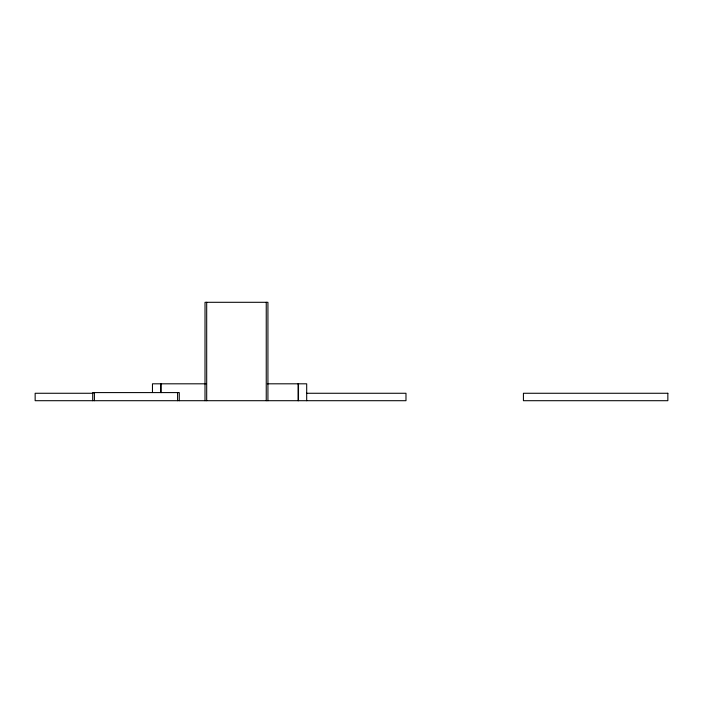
<?xml version="1.0" encoding="UTF-8"?>
<svg xmlns="http://www.w3.org/2000/svg" width="703" height="703" viewBox="0 0 703 703"><rect width="100%" height="100%" fill="white"/><g stroke="black" fill="none" stroke-linecap="round" stroke-linejoin="round"><path stroke-width="1.05" d="M206.067 383.812L152.463 383.812L152.463 392.256M267.316 383.812L306.693 383.812L306.693 400.701M93.033 393.267L35.15 393.267L35.15 400.701L405.983 400.701L405.983 393.267L306.587 393.267M298.503 383.812L298.503 400.701M298.081 383.812L298.081 400.701M267.931 400.701L267.931 302.299L205.021 302.299L205.004 400.701M266.244 302.299L266.244 400.701M206.691 302.299L206.691 400.701M179.274 400.701L179.274 392.59L92.717 392.59L92.699 400.701M177.587 392.59L177.587 400.701M161.084 383.812L161.084 392.652M160.662 383.812L160.662 392.256M94.395 392.59L94.395 400.701M667.85 393.267L523.419 393.267L523.419 400.701L667.85 400.701L667.85 393.267"/></g></svg>
